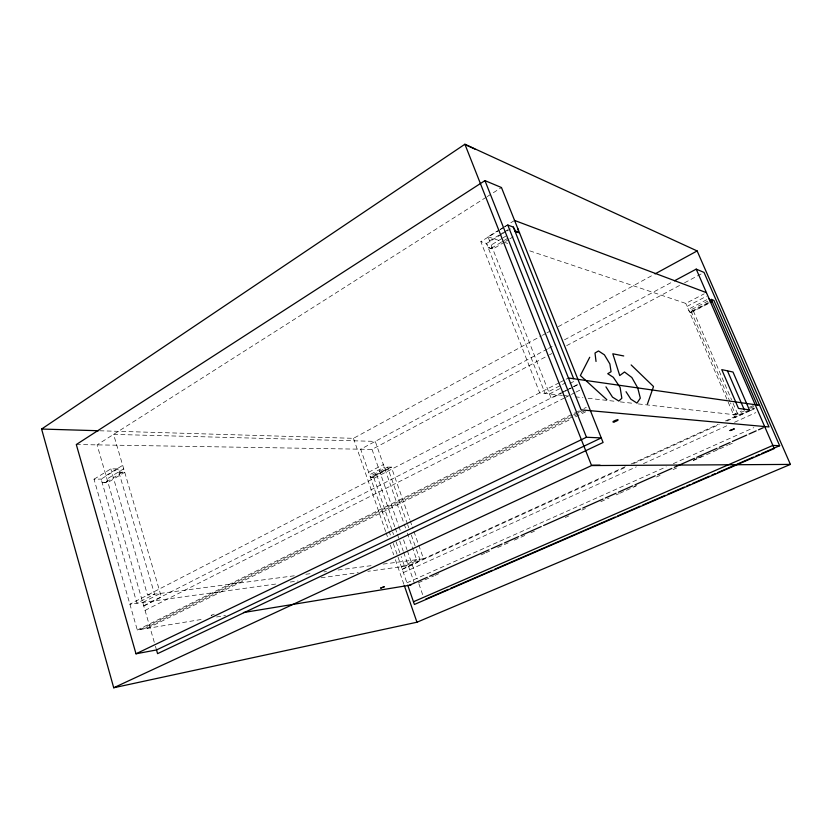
<?xml version="1.0" encoding="UTF-8"?>
<svg xmlns="http://www.w3.org/2000/svg" width="832" height="832" viewBox="0 0 832 832"><rect width="100%" height="100%" fill="white"/><g stroke="black" fill="none" stroke-linecap="round" stroke-linejoin="round"><path stroke-width="0.62" stroke-dasharray="4.16 3.12" d="M486.117 197.298L97.094 444.881L155.095 645.07M487.219 196.602L501.457 187.533M563.742 391.934L551.2 398.32L488.01 236.777L499.086 229.975M500.188 229.299L503.506 227.25M504.618 226.574L514.582 220.449M94.026 479.201L110.812 468.894L117.884 468.842A3.806 2.662 55.1 0 0 121.815 472.306A3.806 2.662 55.1 0 0 123.708 468.811L106.985 478.993A3.765 2.683 54.7 0 1 105.05 482.487A3.765 2.683 54.7 0 1 101.13 479.086L94.026 479.201L137.301 630.011L203.798 619.07M562.349 395.366L539.677 392.818L480.834 241.613L499.148 230.36M500.23 229.694L503.464 227.708M504.546 227.042L507.77 225.056M105.986 475.561L122.689 465.348M489.611 240.885L499.2 235.019M500.261 234.374L503.454 232.419M504.525 231.764L507.718 229.809M501.54 234.302L486.543 243.474L480.834 241.613M502.611 233.646L505.835 231.681M506.906 231.026L513.334 227.094M501.894 238.503L491.223 245.003A4.753 1.778 59.7 0 1 490.495 248.373A4.753 1.778 59.7 0 1 486.543 243.474L545.064 393.422L565.646 382.845M502.954 237.848L507.229 235.258M106.392 481.998L123.136 471.827M491.452 248.196L503.225 241.051M504.296 240.396L508.57 237.806M504.587 241.998L492.835 249.122L488.155 247.624M505.658 241.342L508.872 239.398M509.933 238.753L513.146 236.808M99.83 430.778L353.475 438.329L541.247 335.951M542.381 335.327L545.792 333.466M546.936 332.852L550.347 330.99M558.314 326.643L653.9 274.518M547.342 349.024L360.682 449.207L391.092 537.066M548.486 348.41L555.35 344.729M564.512 339.81L672.162 282.038M76.305 444.538L372.029 449.384L548.33 355.41M549.484 354.796L551.772 353.579M566.654 345.644L679.983 285.23M684.57 282.786L701.74 273.634M529.776 250.858L685.797 303.43L704.142 293.852M368.649 472.233L383.375 464.568M687.066 306.374L706.576 296.202M706.711 299.759L688.324 309.306A3.297 0.874 62.7 0 0 690.726 312.614A3.297 0.874 62.7 0 0 690.612 310.055L707.782 301.163M707.99 302.723L689.582 312.25L691.87 312.988M391.342 467.116L387.504 467.137A2.808 1.487 62.6 0 1 386.797 469.737A2.808 1.487 62.6 0 1 384.28 467.158L369.543 474.812A2.787 1.508 62.6 0 0 372.06 477.36A2.787 1.508 62.6 0 0 372.798 474.76L376.678 474.698L391.342 467.116L409.802 519.667M730.049 401.835L690.612 310.055L693.337 310.95L709.29 302.692M372.455 477.256L387.192 469.643M690.986 312.614L709.353 303.118M559.239 382.73L129.896 604.198L276.546 583.939M560.362 382.148L564.99 379.766M566.134 379.174L568.443 377.988M142.74 602.43L160.326 593.414M549.484 393.921L559.718 388.669M569.962 383.427L575.65 380.505M143.707 605.758L561.059 392.87M562.214 392.288L565.687 390.51M566.842 389.927L578.396 384.03M143.79 606.05L161.398 597.074L113.589 434.387L375.263 441.376L405.61 528.154M564.876 391.352L568.298 389.605M569.442 389.022L572.863 387.286M573.997 386.703L579.696 383.791M145.059 610.407L564.46 397.956M565.614 397.363L570.253 395.013M571.407 394.43L574.881 392.673M576.046 392.08L580.674 389.74M137.301 630.011L575.266 412.724M575.838 412.537L579.322 410.8M583.97 408.491L586.3 407.337M140.244 629.522L572.364 415.418M573.529 414.846L577.023 413.109M578.188 412.537L582.847 410.228M143.978 628.836L585.406 410.457M147.462 628.264L570.877 419.12M575.526 416.822L585.998 411.653M401.336 566.696L416.645 559.686M733.533 414.627L741.499 410.977M749.476 407.326L755.165 404.716M744.723 410.717L735.654 414.866L730.527 402.948M750.391 408.117L753.792 406.567M625.227 466.71L408.314 565.729L367.89 571.324M631.114 464.017L718.349 424.195M725.421 420.961L753.969 407.93M402.189 569.161L626.527 466.825M633.61 463.59L719.805 424.268M726.887 421.044L754.052 408.658M402.262 569.379L417.591 562.39L407.254 532.854M749.674 410.946L734.854 417.706L685.797 303.43M750.818 410.426L756.517 407.826M403.385 572.593L636.334 466.846M643.438 463.622L728.582 424.975M734.49 422.292L755.778 412.63M406.921 582.816L666.214 466.846M673.317 463.663L753.823 427.658M633.942 486.481L636.324 485.43M693.274 460.096L696.842 458.515M698.027 457.985L701.584 456.404M717.007 449.55L719.389 448.49M418.35 582.785L433.742 575.942M434.928 575.422L440.856 572.78M481.135 554.882L484.692 553.301M485.878 552.781L491.795 550.15M497.723 547.508L508.383 542.776M514.311 540.145L524.971 535.402M530.889 532.771L534.446 531.19M565.25 517.504L568.807 515.923M581.838 510.13L585.395 508.55M600.787 501.706L609.086 498.025M616.19 494.863L618.561 493.813M619.746 493.282L636.334 485.909M656.469 476.965L660.026 475.384M673.057 469.591L676.614 468.01M693.202 460.647L727.553 445.37M728.738 444.85L732.295 443.269M212.098 614.827L211.058 615.462L212.16 615.41M212.607 614.63L214.24 614.151M216.59 616.97L225.534 615.493M290.274 582.046L297.97 580.975M321.069 577.793L358.28 572.645M294.278 575.786L147.555 595.098L110.812 468.894M305.874 574.267L312.312 573.414M323.908 571.896L326.477 571.553M338.073 570.024L372.85 565.448M383.157 564.096L423.54 558.782L412.37 527.01M102.128 482.539L107.983 482.425L124.727 472.274L118.903 472.337M373.693 477.318L370.438 477.391L385.185 469.758L388.409 469.726M563.638 395.512L567.497 395.949M575.224 396.822L582.941 397.686M588.089 398.268L615.118 401.305M620.266 401.887L631.852 403.187M638.29 403.915L738.171 415.147L732.056 400.941M488.01 236.777L503.974 242.164M505.211 242.58L507.666 243.402M693.337 310.95L731.546 399.755M410.228 520.894L411.944 525.782M407.472 524.118L387.504 467.137L372.798 474.76L392.278 530.93M407.753 524.93L408.741 527.758M411.299 535.028L415.969 548.361M416.354 549.463L419.796 559.281L404.529 566.259L401.138 556.494M372.029 449.384L398.434 525.158M398.861 526.375L400.566 531.263M403.541 539.822L406.952 549.598M407.378 550.815L417.165 578.926M418.87 583.814L423.134 596.034M376.678 474.698L394.815 526.895M395.242 528.102L396.926 532.958M397.342 534.175L403.25 551.169M403.676 552.386L414.388 583.201M392.683 532.095L393.546 534.581M396.063 541.861L400.722 555.287M393.297 543.442L407.555 584.667M353.475 438.329L385.642 531.502M386.069 532.73L387.764 537.628M390.302 544.991L393.692 554.798M395.387 559.697L403.853 584.22M155.449 646.287L156.51 649.948M117.884 468.842L101.13 479.086L136.947 603.231L154.565 594.173L117.884 468.842"/><path stroke-width="1.25" d="M647.348 404.29L653.536 386.537L631.155 364.936M589.722 357.271L580.372 375.523L606.819 399.682M41.6 429.042L464.901 144.238L697.143 250.942L790.4 464.412L416.967 622.222L113.714 687.762L41.6 429.042L98.54 430.737M156.52 649.969L157.581 653.64L603.096 442.478L501.457 187.533L484.952 180.617L76.305 444.538L136.001 653.796L156.51 649.948L601.276 437.913L586.456 437.258L136.001 653.796M655.044 273.894L697.143 250.942M674.45 280.81L696.207 269.131L704.028 272.407L779.646 445.723L761.769 453.471M113.714 687.762L591.573 465.566L790.4 464.412M409.438 585.25L427.253 577.314M429.624 576.264L488.998 549.827M491.369 548.766L502.06 544.014M504.431 542.953L518.679 536.609M521.05 535.548L541.237 526.562M543.618 525.502L580.424 509.111M582.795 508.061L602.982 499.075M605.363 498.014L616.044 493.251M618.426 492.201L632.674 485.857M635.045 484.796L655.231 475.81M657.602 474.75L671.85 468.406M674.232 467.355L694.418 458.359M696.79 457.309L716.976 448.313M719.347 447.262L730.038 442.499M732.41 441.449L746.658 435.105M749.039 434.044L756.163 430.872M758.534 429.811L763.287 427.7M413.473 601.754L772.866 445.432L779.646 445.723M425.599 599.186L448.25 589.368M450.632 588.328L492.357 570.253M494.738 569.213L615.139 517.026M617.521 515.996L640.172 506.178M642.554 505.149L665.205 495.331M667.586 494.291L684.278 487.063M686.66 486.023L690.238 484.474M692.63 483.444L709.311 476.206M711.693 475.176L715.27 473.626M717.662 472.597L734.344 465.358M736.736 464.329L753.418 457.09M755.799 456.061L759.377 454.511M243.443 612.55L410.956 585M600.07 465.192L591.438 465.234L464.901 144.238M568.443 377.988L759.616 405.35M623.73 355.961L612.799 353.787L619.746 375.554L624.51 371.987L631.842 377.51L637.707 387.847L640.318 398.143L636.948 403.104L630.833 399.142L626.028 391.706M514.998 231.286L519.553 232.918M710.299 301.538L712.504 302.328M517.899 228.758A4.826 1.685 59.9 0 1 517.275 232.107A4.826 1.685 59.9 0 1 513.334 227.094L507.77 225.056L581.079 409.843L769.018 426.951L713.846 300.342L711.225 299.374A3.328 0.822 62.7 0 1 711.402 301.933A3.328 0.822 62.7 0 1 709.01 298.574M514.582 220.449L706.43 292.656M465.015 144.529L474.864 149.053M605.956 386.859L612.498 397.124L618.81 401.045L621.847 398.237L620.09 387.358L613.34 377.322L607.734 373.714L611.062 371.727L609.877 363.938L604.417 354.848L598.499 350.958L594.994 353.018L596.034 361.452M711.225 299.374L757.203 405.007M696.207 269.131L774.249 448.594L414.409 604.469L407.753 585.218M727.438 370.833L743.995 409.146M513.334 227.094L573.654 378.726M484.952 180.617L586.456 437.258M404.269 585.447L416.967 622.222M384.145 586.82L380.754 588.047L384.145 586.82M730.059 430.529L734.157 428.948L730.059 430.529M749.362 409.843L738.483 408.439L721.75 369.626L732.982 372.018L749.362 409.843M614.068 421.907A2.787 0.52 -21.6 0 0 618.134 419.942A2.787 0.52 -21.6 0 0 614.442 420.794A2.787 0.52 -21.6 0 0 614.068 421.907"/></g></svg>
